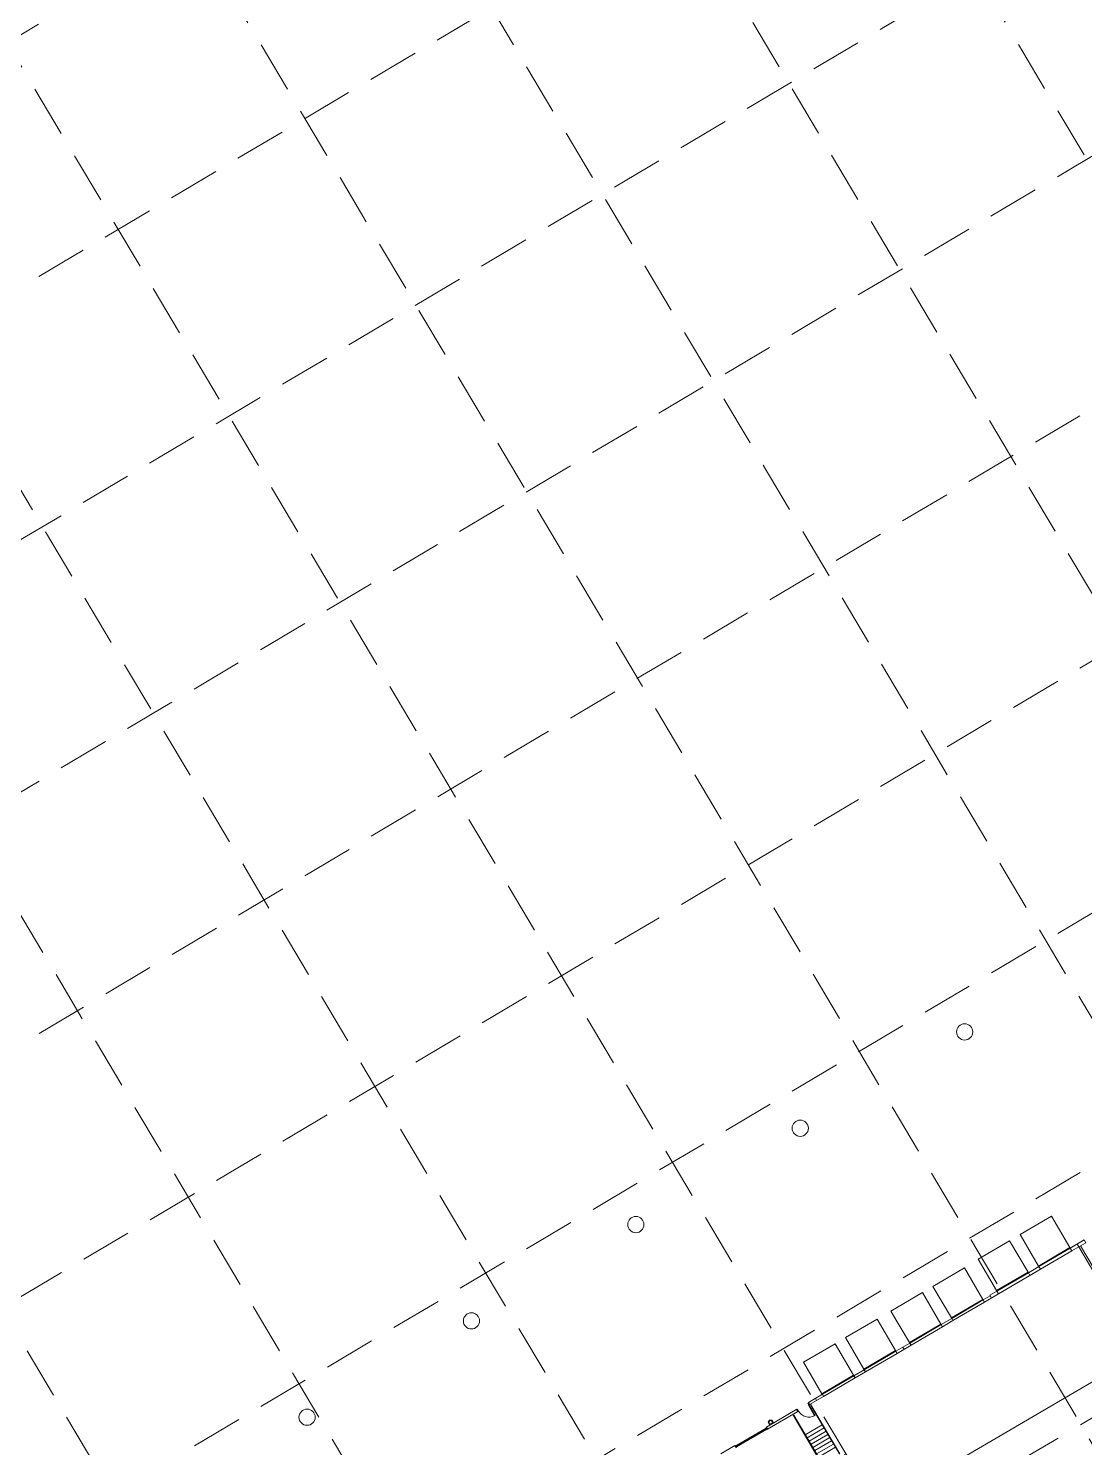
# Model space of a CAD drawing. Header units: inches. Extents: x 2527773 to 2531821, y 6906669 to 6910268.
# Drawn here: x 2529759 to 2530019.5, y 6908719 to 6909069.3 of the extents above; entities that cross this region are included whole.
import ezdxf

# ---------------------------------------------------------------- set-up
doc = ezdxf.new("R2010")
doc.units = ezdxf.units.IN
doc.header["$MEASUREMENT"] = 0
doc.linetypes.add('HIDDEN', pattern=[0.009525, 0.00635, -0.003175])
for name, color, linetype, lineweight in [('906-BP-01$0$A-DOCK DOOR LINE', 251, 'Continuous', 0), ('906-BP-01$0$A-DOOR-SHELL', 251, 'Continuous', 0), ('CE-GRADE-25128 - CE-GRAD-CONT-MAJR-LINE', 1, 'Continuous', 80), ('CE-SITE-25128 - 906-BP-01$0$A-BOLLARD', 251, 'Continuous', 0), ('CE-SITE-25128 - 906-BP-01$0$A-DOCK DOOR LINE', 251, 'Continuous', 0), ('CE-SITE-25128 - 906-BP-01$0$A-DOCK-LEVELER', 251, 'Continuous', 0), ('CE-SITE-25128 - 906-BP-01$0$A-DOOR', 251, 'Continuous', 0), ('CE-SITE-25128 - 906-BP-01$0$A-DOOR-SHELL', 251, 'Continuous', 0), ('CE-SITE-25128 - 906-BP-01$0$A-FLOR', 251, 'Continuous', 0), ('CE-SITE-25128 - 906-BP-01$0$A-FLOR-STRS', 251, 'Continuous', 0), ('CE-SITE-25128 - 906-BP-01$0$A-WALL-SHELL', 251, 'Continuous', 0), ('CE-SITE-25128 - 906-BP-01$0$P-FIXT', 251, 'Continuous', 0), ('CE-SITE-25128 - A-DOOR', 251, 'Continuous', 0), ('CE-SITE-25128 - a-paving', 251, 'Continuous', 0), ('CE-SITE-25128 - A-WALL-SHELL', 251, 'Continuous', 0)]:
    doc.layers.add(name, color=color, linetype=linetype, lineweight=lineweight)
doc.layers.add('GRID', color=254, linetype='HIDDEN')

# ---------------------------------------------------------------- blocks, each defined once
blk = doc.blocks.new('906-BP-01$0$A$C3CD811FF_1')
at = {"layer": 'CE-SITE-25128 - 906-BP-01$0$A-BOLLARD', "ltscale": 0.273403}
for centre in [(2.73, -3.77), (0.87, -4.87)]:
    blk.add_circle(centre, 0.0762, dxfattribs=at)
at = {"layer": 'CE-SITE-25128 - 906-BP-01$0$A-FLOR-STRS', "ltscale": 0.273403}
for p, q in [((0.12, 0.07), (2.31, -3.67)), ((-1.22, -0.71), (0.97, -4.45)), ((-1.16, -0.8), (-1.13, -0.78)), ((-1.13, -0.78), (1.01, -4.43)), ((0.14, -0.04), (0.17, -0.02)), ((0.14, -0.04), (2.28, -3.68)), ((0.99, -1.49), (-0.28, -2.24)), ((1.13, -1.73), (-0.14, -2.48)), ((1.28, -1.98), (0.01, -2.72)), ((1.42, -2.22), (0.15, -2.96)), ((1.56, -2.46), (0.29, -3.2)), ((1.7, -2.7), (0.43, -3.44)), ((1.84, -2.94), (0.57, -3.68)), ((1.98, -3.18), (0.71, -3.93)), ((2.31, -3.67), (2.28, -3.68)), ((0.97, -4.45), (1.01, -4.43))]:
    blk.add_line(p, q, dxfattribs=at)

msp = doc.modelspace()

# ---------------------------------------------------------------- linework, layer by layer
at = {"layer": '906-BP-01$0$A-DOCK DOOR LINE', "lineweight": 0, "ltscale": 0.273403}
msp.add_line((2529933.48, 6908719.45), (2529940.96, 6908723.83), dxfattribs=at)
at = {"layer": '906-BP-01$0$A-DOOR-SHELL', "lineweight": 0, "ltscale": 0.273403, "flags": 128}
msp.add_lwpolyline([(2529933.69, 6908719.09), (2529933.55, 6908719.01), (2529933.29, 6908719.44), (2529933.44, 6908719.52)], close=True, dxfattribs=at)
at = {"layer": 'CE-GRADE-25128 - CE-GRAD-CONT-MAJR-LINE', "color": 35, "linetype": 'Continuous', "lineweight": 0}
msp.add_line((2530260.78, 6908875.63), (2529926.44, 6908679.62), dxfattribs=at)
at = {"layer": 'CE-SITE-25128 - 906-BP-01$0$A-BOLLARD', "lineweight": 0, "ltscale": 0.273403}
for p, q in [((2529941.45, 6908725.28), (2529941.76, 6908725.76)), ((2529941.45, 6908725.28), (2529941.85, 6908724.59)), ((2529941.46, 6908725.28), (2529941.77, 6908725.75)), ((2529941.46, 6908725.28), (2529941.87, 6908724.59)), ((2529942.33, 6908725.8), (2529941.76, 6908725.76)), ((2529942.32, 6908725.79), (2529941.76, 6908725.74)), ((2529942.32, 6908725.79), (2529942.73, 6908725.09)), ((2529942.33, 6908725.8), (2529942.73, 6908725.11)), ((2529942.73, 6908725.11), (2529942.87, 6908725.18)), ((2529942.73, 6908725.09), (2529942.87, 6908725.18)), ((2529942.87, 6908725.18), (2529942.87, 6908725.18)), ((2529941.72, 6908724.51), (2529941.85, 6908724.59)), ((2529941.72, 6908724.5), (2529941.87, 6908724.59)), ((2529941.72, 6908724.51), (2529941.72, 6908724.5))]:
    msp.add_line(p, q, dxfattribs=at)
for centre in [(2529989.9, 6908821.6), (2529949.36, 6908797.82), (2529908.81, 6908774.05), (2529868.26, 6908750.28), (2529827.72, 6908726.51)]:
    msp.add_circle(centre, 2, dxfattribs=at)
at = {"layer": 'CE-SITE-25128 - 906-BP-01$0$A-DOCK DOOR LINE', "lineweight": 0, "ltscale": 0.273403}
msp.add_line((2529933.65, 6908719.16), (2529941.12, 6908723.55), dxfattribs=at)
at = {"layer": 'CE-SITE-25128 - 906-BP-01$0$A-DOCK-LEVELER', "lineweight": 0, "ltscale": 0.273403, "flags": 128}
for points in [[(2530011.34, 6908776.13), (2530003.57, 6908771.58), (2530008.13, 6908763.82), (2530015.89, 6908768.37), (2530011.34, 6908776.13)], [(2530000.99, 6908770.06), (2529993.22, 6908765.51), (2529997.77, 6908757.75), (2530005.54, 6908762.3), (2530000.99, 6908770.06)], [(2529989.86, 6908763.34), (2529982.09, 6908758.79), (2529986.64, 6908751.03), (2529994.41, 6908755.58), (2529989.86, 6908763.34)], [(2529979.5, 6908757.27), (2529971.74, 6908752.72), (2529976.29, 6908744.96), (2529984.06, 6908749.51), (2529979.5, 6908757.27)], [(2529968.29, 6908750.7), (2529960.52, 6908746.15), (2529965.08, 6908738.38), (2529972.84, 6908742.94), (2529968.29, 6908750.7)], [(2529957.94, 6908744.63), (2529950.17, 6908740.08), (2529954.72, 6908732.32), (2529962.49, 6908736.87), (2529957.94, 6908744.63)]]:
    msp.add_lwpolyline(points, dxfattribs=at)
at = {"layer": 'CE-SITE-25128 - 906-BP-01$0$A-DOOR', "lineweight": 0, "ltscale": 0.273403}
for p, q in [((2530008.13, 6908763.82), (2530015.89, 6908768.37)), ((2530015.97, 6908768.22), (2530008.21, 6908763.67)), ((2530008.21, 6908763.67), (2530008.13, 6908763.82)), ((2529997.77, 6908757.75), (2530005.54, 6908762.3)), ((2530005.62, 6908762.15), (2529997.86, 6908757.6)), ((2530005.54, 6908762.3), (2530005.62, 6908762.15)), ((2529997.86, 6908757.6), (2529997.77, 6908757.75)), ((2529986.64, 6908751.03), (2529994.41, 6908755.58)), ((2529994.49, 6908755.44), (2529986.73, 6908750.88)), ((2529994.41, 6908755.58), (2529994.49, 6908755.44)), ((2529976.29, 6908744.96), (2529984.06, 6908749.51)), ((2529986.73, 6908750.88), (2529986.64, 6908751.03)), ((2529984.14, 6908749.37), (2529976.38, 6908744.82)), ((2529965.08, 6908738.38), (2529972.84, 6908742.94)), ((2529972.92, 6908742.79), (2529965.16, 6908738.24)), ((2529972.84, 6908742.94), (2529972.92, 6908742.79)), ((2529976.38, 6908744.82), (2529976.29, 6908744.96)), ((2529962.57, 6908736.72), (2529954.81, 6908732.17)), ((2529962.49, 6908736.87), (2529962.57, 6908736.72)), ((2529965.16, 6908738.24), (2529965.08, 6908738.38)), ((2529954.81, 6908732.17), (2529954.72, 6908732.32)), ((2529948.53, 6908728.37), (2529948.68, 6908728.46)), ((2529948.93, 6908728.03), (2529948.68, 6908728.46)), ((2529951.41, 6908730.06), (2529951.27, 6908729.97)), ((2529951.52, 6908729.54), (2529951.27, 6908729.97)), ((2529951.66, 6908729.63), (2529951.37, 6908729.46)), ((2529951.66, 6908729.63), (2529951.41, 6908730.06)), ((2529951.66, 6908729.63), (2529951.52, 6908729.54)), ((2529948.79, 6908727.94), (2529948.53, 6908728.37)), ((2529948.79, 6908727.94), (2529948.93, 6908728.03))]:
    msp.add_line(p, q, dxfattribs=at)
at = {"layer": 'CE-SITE-25128 - 906-BP-01$0$A-DOOR', "lineweight": 0, "ltscale": 0.273403, "flags": 128}
msp.add_lwpolyline([(2529951.52, 6908729.54), (2529953.04, 6908726.95), (2529952.89, 6908726.87), (2529951.37, 6908729.46)], close=True, dxfattribs=at)
at = {"layer": 'CE-SITE-25128 - 906-BP-01$0$A-DOOR', "lineweight": 0, "ltscale": 0.273403}
msp.add_arc((2529951.52, 6908729.55), 3.01, 210.4499, 297.039, dxfattribs=at)
at = {"layer": 'CE-SITE-25128 - 906-BP-01$0$A-DOOR-SHELL', "lineweight": 0, "ltscale": 0.273403}
msp.add_line((2529933.56, 6908719.31), (2529941.04, 6908723.69), dxfattribs=at)
at = {"layer": 'CE-SITE-25128 - 906-BP-01$0$A-DOOR-SHELL', "lineweight": 0, "ltscale": 0.273403, "flags": 128}
msp.add_lwpolyline([(2529941.31, 6908723.56), (2529941.17, 6908723.47), (2529940.91, 6908723.91), (2529941.06, 6908723.99)], close=True, dxfattribs=at)
at = {"layer": 'CE-SITE-25128 - 906-BP-01$0$A-FLOR', "lineweight": 0, "ltscale": 0.273403}
for p, q in [((2530016.36, 6908767.56), (2530008.6, 6908763.01)), ((2530006.01, 6908761.49), (2529998.25, 6908756.94)), ((2529994.8, 6908754.91), (2529987.03, 6908750.36)), ((2529984.44, 6908748.85), (2529976.68, 6908744.29)), ((2529973.23, 6908742.27), (2529965.47, 6908737.72)), ((2529962.88, 6908736.2), (2529955.11, 6908731.65))]:
    msp.add_line(p, q, dxfattribs=at)
at = {"layer": 'CE-SITE-25128 - 906-BP-01$0$A-WALL-SHELL', "lineweight": 0, "ltscale": 0.273403}
for p, q in [((2530008.21, 6908763.67), (2530005.62, 6908762.15)), ((2530008.21, 6908763.67), (2530008.6, 6908763.01)), ((2530005.62, 6908762.15), (2530006.01, 6908761.49)), ((2530008.6, 6908763.01), (2530006.01, 6908761.49)), ((2529996.22, 6908756.45), (2529994.49, 6908755.44)), ((2529998.25, 6908756.94), (2529994.8, 6908754.91)), ((2529996.13, 6908756.59), (2529997.86, 6908757.6)), ((2529996.13, 6908756.59), (2529996.52, 6908755.93)), ((2529997.86, 6908757.6), (2529998.25, 6908756.94)), ((2529994.49, 6908755.44), (2529994.8, 6908754.91)), ((2529986.73, 6908750.88), (2529984.14, 6908749.37)), ((2529987.03, 6908750.36), (2529984.44, 6908748.85)), ((2529986.73, 6908750.88), (2529987.03, 6908750.36)), ((2529984.14, 6908749.37), (2529984.44, 6908748.85)), ((2529976.38, 6908744.82), (2529972.92, 6908742.79)), ((2529972.92, 6908742.79), (2529973.23, 6908742.27)), ((2529976.68, 6908744.29), (2529973.23, 6908742.27)), ((2529974.65, 6908743.8), (2529974.96, 6908743.28)), ((2529976.38, 6908744.82), (2529976.68, 6908744.29)), ((2529965.16, 6908738.24), (2529962.57, 6908736.72)), ((2529962.57, 6908736.72), (2529962.88, 6908736.2)), ((2529965.47, 6908737.72), (2529962.88, 6908736.2)), ((2529965.16, 6908738.24), (2529965.47, 6908737.72)), ((2529954.81, 6908732.17), (2529951.36, 6908730.15)), ((2529954.81, 6908732.17), (2529955.11, 6908731.65)), ((2529948.48, 6908728.46), (2529941.01, 6908724.08)), ((2529948.79, 6908727.94), (2529948.48, 6908728.46)), ((2529951.66, 6908729.63), (2529951.36, 6908730.15)), ((2529955.11, 6908731.65), (2529951.66, 6908729.63)), ((2529953.08, 6908731.16), (2529953.39, 6908730.64)), ((2529948.79, 6908727.94), (2529941.31, 6908723.56)), ((2529941.01, 6908724.08), (2529941.31, 6908723.56)), ((2529933.24, 6908719.53), (2529929.79, 6908717.5)), ((2529933.24, 6908719.53), (2529933.55, 6908719.01))]:
    msp.add_line(p, q, dxfattribs=at)
at = {"layer": 'CE-SITE-25128 - 906-BP-01$0$P-FIXT', "lineweight": 0, "ltscale": 0.273403}
msp.add_circle((2529942.05, 6908725.26), 0.417, dxfattribs=at)
at = {"layer": 'CE-SITE-25128 - A-DOOR', "lineweight": 0, "ltscale": 0.083333}
msp.add_line((2530015.89, 6908768.37), (2530015.97, 6908768.22), dxfattribs=at)
at = {"layer": 'CE-SITE-25128 - a-paving', "lineweight": 0, "ltscale": 0.083333}
for p, q in [((2530018.09, 6908768.57), (2530038.32, 6908734.06)), ((2530018.52, 6908768.83), (2530038.75, 6908734.32))]:
    msp.add_line(p, q, dxfattribs=at)
at = {"layer": 'CE-SITE-25128 - A-WALL-SHELL', "lineweight": 0, "ltscale": 0.083333}
for p, q in [((2530019.42, 6908770.25), (2530015.97, 6908768.22)), ((2530015.97, 6908768.22), (2530016.36, 6908767.56)), ((2530019.81, 6908769.58), (2530016.36, 6908767.56)), ((2530017.7, 6908769.23), (2530018.09, 6908768.57)), ((2530019.42, 6908770.25), (2530019.81, 6908769.58))]:
    msp.add_line(p, q, dxfattribs=at)
at = {"layer": 'GRID', "color": 252, "linetype": 'HIDDEN', "lineweight": 0, "ltscale": 2000}
for p, q in [((2528096.24, 6908081.37), (2530950.92, 6909776.61)), ((2528123.58, 6908035.32), (2530978.26, 6909730.56)), ((2528150.92, 6907989.28), (2531005.61, 6909684.52)), ((2528178.26, 6907943.24), (2531032.95, 6909638.48)), ((2528205.61, 6907897.19), (2531060.29, 6909592.43)), ((2529691.89, 6909589.46), (2530649, 6907977.74)), ((2529645.84, 6909562.12), (2530602.95, 6907950.4)), ((2528232.95, 6907851.15), (2531087.63, 6909546.39)), ((2529599.8, 6909534.77), (2530556.91, 6907923.05)), ((2529553.76, 6909507.43), (2530510.87, 6907895.71)), ((2528260.29, 6907805.11), (2531114.98, 6909500.35)), ((2529507.71, 6909480.09), (2530464.82, 6907868.37)), ((2528287.63, 6907759.06), (2531142.32, 6909454.3)), ((2529461.67, 6909452.75), (2530418.78, 6907841.03)), ((2529415.63, 6909425.4), (2530372.74, 6907813.68)), ((2528314.98, 6907713.02), (2531169.66, 6909408.26)), ((2529369.58, 6909398.06), (2530326.69, 6907786.34))]:
    msp.add_line(p, q, dxfattribs=at)

# ---------------------------------------------------------------- block references
at = {"layer": 'CE-SITE-25128 - 906-BP-01$0$A-FLOR-STRS', "lineweight": 0, "ltscale": 0.273403, "xscale": 3.280833333333333, "yscale": 3.280833333333333, "zscale": 3.280833333333333}
msp.add_blockref('906-BP-01$0$A$C3CD811FF_1', (2529951.52, 6908729.54), dxfattribs=at)

doc.saveas('drawing.dxf')
